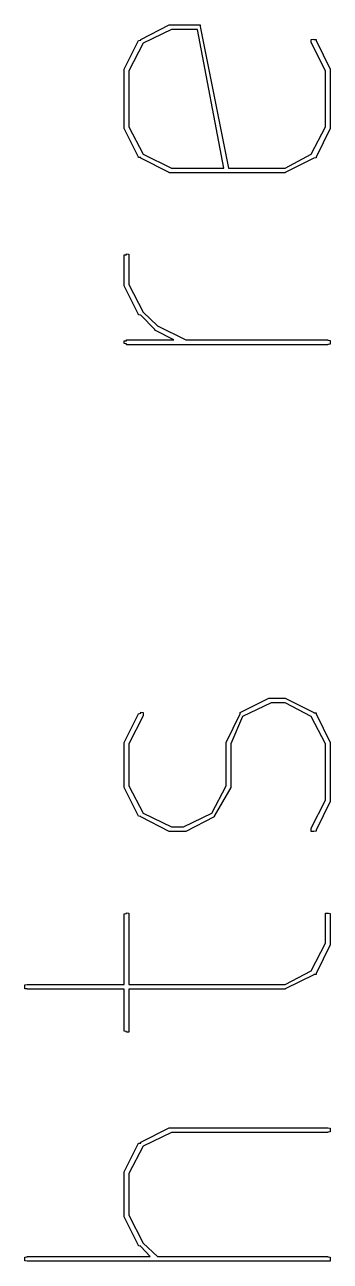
# Model space of a CAD drawing. Extents: x 18 to 369, y 6 to 139.
# Drawn here: x 297.381 to 297.51, y 43.255 to 43.777 of the extents above; entities that cross this region are included whole.
import ezdxf

# ---------------------------------------------------------------- set-up
doc = ezdxf.new("R2010")
doc.units = 0
doc.layers.add('BLACK', color=7, linetype='CONTINUOUS')

msp = doc.modelspace()

# ---------------------------------------------------------------- linework, layer by layer
at = {"layer": 'BLACK', "linetype": 'CONTINUOUS'}
for p, q in [((297.43, 43.7704), (297.442, 43.7765)), ((297.443, 43.7746), (297.431, 43.7688)), ((297.442, 43.7765), (297.442, 43.7766)), ((297.442, 43.7766), (297.442, 43.7766)), ((297.442, 43.7766), (297.442, 43.7766)), ((297.442, 43.7766), (297.442, 43.7766)), ((297.442, 43.7766), (297.442, 43.7766)), ((297.442, 43.7766), (297.455, 43.7766)), ((297.442, 43.7765), (297.442, 43.7765)), ((297.442, 43.7765), (297.442, 43.7765)), ((297.442, 43.7765), (297.442, 43.7765)), ((297.442, 43.7765), (297.442, 43.7765)), ((297.442, 43.7765), (297.442, 43.7765)), ((297.442, 43.7765), (297.442, 43.7765)), ((297.454, 43.7746), (297.443, 43.7746)), ((297.465, 43.7161), (297.454, 43.7746)), ((297.455, 43.7766), (297.455, 43.7766)), ((297.455, 43.7766), (297.455, 43.7766)), ((297.455, 43.7766), (297.455, 43.7765)), ((297.455, 43.7765), (297.455, 43.7765)), ((297.455, 43.7765), (297.455, 43.7765)), ((297.455, 43.7765), (297.455, 43.7765)), ((297.455, 43.7765), (297.455, 43.7765)), ((297.455, 43.7765), (297.455, 43.7765)), ((297.455, 43.7765), (297.455, 43.7765)), ((297.455, 43.7765), (297.455, 43.7764)), ((297.455, 43.7764), (297.455, 43.7763)), ((297.455, 43.7763), (297.455, 43.7763)), ((297.455, 43.7763), (297.455, 43.7762)), ((297.455, 43.7762), (297.455, 43.7761)), ((297.455, 43.7761), (297.455, 43.7761)), ((297.455, 43.7761), (297.455, 43.7761)), ((297.455, 43.7761), (297.455, 43.776)), ((297.455, 43.776), (297.455, 43.776)), ((297.455, 43.776), (297.455, 43.7759)), ((297.455, 43.7759), (297.455, 43.7759)), ((297.455, 43.7759), (297.455, 43.7759)), ((297.455, 43.7759), (297.455, 43.7758)), ((297.455, 43.7758), (297.467, 43.7161)), ((297.423, 43.7579), (297.429, 43.77)), ((297.431, 43.7688), (297.425, 43.7572)), ((297.429, 43.77), (297.43, 43.7701)), ((297.429, 43.77), (297.429, 43.77)), ((297.429, 43.77), (297.429, 43.77)), ((297.429, 43.77), (297.429, 43.77)), ((297.43, 43.7703), (297.43, 43.7704)), ((297.43, 43.7704), (297.43, 43.7704)), ((297.43, 43.7704), (297.43, 43.7704)), ((297.43, 43.7702), (297.43, 43.7703)), ((297.43, 43.7703), (297.43, 43.7703)), ((297.43, 43.7703), (297.43, 43.7703)), ((297.43, 43.7703), (297.43, 43.7703)), ((297.43, 43.7701), (297.43, 43.7702)), ((297.43, 43.7702), (297.43, 43.7702)), ((297.43, 43.7702), (297.43, 43.7702)), ((297.43, 43.7701), (297.43, 43.7701)), ((297.502, 43.7704), (297.503, 43.7705)), ((297.502, 43.7703), (297.502, 43.7704)), ((297.502, 43.7702), (297.502, 43.7703)), ((297.502, 43.77), (297.502, 43.7702)), ((297.502, 43.7698), (297.502, 43.77)), ((297.502, 43.7697), (297.502, 43.7698)), ((297.502, 43.7695), (297.502, 43.7697)), ((297.502, 43.7693), (297.502, 43.7695)), ((297.502, 43.7691), (297.502, 43.7693)), ((297.508, 43.7572), (297.502, 43.7691)), ((297.502, 43.7691), (297.502, 43.7691)), ((297.503, 43.7705), (297.503, 43.7705)), ((297.503, 43.7705), (297.503, 43.7705)), ((297.503, 43.7705), (297.503, 43.7705)), ((297.503, 43.7705), (297.503, 43.7704)), ((297.503, 43.7704), (297.504, 43.7703)), ((297.504, 43.7703), (297.504, 43.7701)), ((297.504, 43.7701), (297.504, 43.77)), ((297.504, 43.77), (297.51, 43.7579)), ((297.423, 43.7578), (297.423, 43.7579)), ((297.423, 43.7577), (297.423, 43.7578)), ((297.423, 43.7578), (297.423, 43.7578)), ((297.423, 43.7578), (297.423, 43.7578)), ((297.423, 43.7576), (297.423, 43.7577)), ((297.423, 43.7577), (297.423, 43.7577)), ((297.423, 43.7575), (297.423, 43.7576)), ((297.423, 43.7576), (297.423, 43.7576)), ((297.423, 43.7574), (297.423, 43.7575)), ((297.423, 43.7575), (297.423, 43.7575)), ((297.423, 43.7332), (297.423, 43.7574)), ((297.51, 43.7579), (297.51, 43.7579)), ((297.51, 43.7579), (297.51, 43.7578)), ((297.51, 43.7578), (297.51, 43.7578)), ((297.51, 43.7578), (297.51, 43.7577)), ((297.51, 43.7577), (297.51, 43.7577)), ((297.51, 43.7577), (297.51, 43.7577)), ((297.51, 43.7577), (297.51, 43.7576)), ((297.51, 43.7576), (297.51, 43.7575)), ((297.51, 43.7575), (297.51, 43.7575)), ((297.51, 43.7575), (297.51, 43.7575)), ((297.51, 43.7575), (297.51, 43.7574)), ((297.51, 43.7574), (297.51, 43.7332)), ((297.425, 43.7572), (297.425, 43.7335)), ((297.508, 43.7335), (297.508, 43.7572)), ((297.423, 43.7331), (297.423, 43.7332)), ((297.423, 43.7332), (297.423, 43.7332)), ((297.423, 43.7332), (297.423, 43.7332)), ((297.423, 43.733), (297.423, 43.7331)), ((297.423, 43.7329), (297.423, 43.733)), ((297.423, 43.733), (297.423, 43.733)), ((297.423, 43.733), (297.423, 43.733)), ((297.423, 43.7328), (297.423, 43.7329)), ((297.423, 43.7329), (297.423, 43.7329)), ((297.429, 43.7207), (297.423, 43.7328)), ((297.423, 43.7328), (297.423, 43.7328)), ((297.423, 43.7328), (297.423, 43.7328)), ((297.425, 43.7335), (297.431, 43.7219)), ((297.502, 43.7219), (297.508, 43.7335)), ((297.51, 43.7328), (297.504, 43.7207)), ((297.51, 43.7332), (297.51, 43.7332)), ((297.51, 43.7332), (297.51, 43.7332)), ((297.51, 43.7332), (297.51, 43.7331)), ((297.51, 43.7331), (297.51, 43.733)), ((297.51, 43.733), (297.51, 43.733)), ((297.51, 43.733), (297.51, 43.733)), ((297.51, 43.733), (297.51, 43.7329)), ((297.51, 43.7329), (297.51, 43.7328)), ((297.51, 43.7328), (297.51, 43.7328)), ((297.51, 43.7328), (297.51, 43.7328)), ((297.429, 43.7206), (297.429, 43.7207)), ((297.429, 43.7207), (297.429, 43.7207)), ((297.429, 43.7207), (297.429, 43.7207)), ((297.431, 43.7219), (297.443, 43.7161)), ((297.491, 43.7161), (297.502, 43.7219)), ((297.504, 43.7207), (297.504, 43.7207)), ((297.504, 43.7207), (297.504, 43.7207)), ((297.504, 43.7207), (297.504, 43.7206)), ((297.43, 43.7205), (297.429, 43.7206)), ((297.43, 43.7204), (297.43, 43.7205)), ((297.43, 43.7205), (297.43, 43.7205)), ((297.43, 43.7205), (297.43, 43.7205)), ((297.43, 43.7205), (297.43, 43.7205)), ((297.43, 43.7203), (297.43, 43.7204)), ((297.43, 43.7204), (297.43, 43.7204)), ((297.43, 43.7204), (297.43, 43.7204)), ((297.43, 43.7202), (297.43, 43.7203)), ((297.43, 43.7203), (297.43, 43.7203)), ((297.43, 43.7203), (297.43, 43.7203)), ((297.43, 43.7203), (297.43, 43.7203)), ((297.442, 43.7142), (297.43, 43.7202)), ((297.443, 43.7161), (297.465, 43.7161)), ((297.467, 43.7161), (297.491, 43.7161)), ((297.503, 43.7202), (297.491, 43.7142)), ((297.504, 43.7204), (297.503, 43.7203)), ((297.503, 43.7203), (297.503, 43.7203)), ((297.503, 43.7203), (297.503, 43.7203)), ((297.503, 43.7203), (297.503, 43.7202)), ((297.504, 43.7206), (297.504, 43.7206)), ((297.504, 43.7206), (297.504, 43.7205)), ((297.504, 43.7205), (297.504, 43.7205)), ((297.504, 43.7205), (297.504, 43.7205)), ((297.504, 43.7205), (297.504, 43.7204)), ((297.504, 43.7204), (297.504, 43.7204)), ((297.504, 43.7204), (297.504, 43.7204)), ((297.504, 43.7204), (297.504, 43.7204)), ((297.442, 43.7141), (297.442, 43.7142)), ((297.442, 43.7142), (297.442, 43.7142)), ((297.442, 43.7142), (297.442, 43.7142)), ((297.442, 43.7142), (297.442, 43.7142)), ((297.467, 43.7141), (297.442, 43.7141)), ((297.442, 43.7141), (297.442, 43.7141)), ((297.442, 43.7141), (297.442, 43.7141)), ((297.442, 43.7141), (297.442, 43.7141)), ((297.442, 43.7141), (297.442, 43.7141)), ((297.442, 43.7141), (297.442, 43.7141)), ((297.442, 43.7141), (297.442, 43.7141)), ((297.491, 43.7141), (297.467, 43.7141)), ((297.467, 43.7141), (297.467, 43.7141)), ((297.467, 43.7141), (297.467, 43.7141)), ((297.491, 43.7142), (297.491, 43.7142)), ((297.491, 43.7142), (297.491, 43.7142)), ((297.491, 43.7142), (297.491, 43.7142)), ((297.491, 43.7142), (297.491, 43.7141)), ((297.491, 43.7141), (297.491, 43.7141)), ((297.491, 43.7141), (297.491, 43.7141)), ((297.491, 43.7141), (297.491, 43.7141)), ((297.491, 43.7141), (297.491, 43.7141)), ((297.491, 43.7141), (297.491, 43.7141)), ((297.491, 43.7141), (297.491, 43.7141)), ((297.491, 43.7141), (297.491, 43.7141)), ((297.423, 43.6794), (297.424, 43.6795)), ((297.423, 43.6792), (297.423, 43.6794)), ((297.423, 43.679), (297.423, 43.6792)), ((297.423, 43.6788), (297.423, 43.679)), ((297.424, 43.6798), (297.425, 43.6797)), ((297.424, 43.6797), (297.424, 43.6798)), ((297.424, 43.6798), (297.424, 43.6798)), ((297.424, 43.6798), (297.424, 43.6798)), ((297.424, 43.6796), (297.424, 43.6797)), ((297.424, 43.6795), (297.424, 43.6796)), ((297.425, 43.6797), (297.425, 43.6796)), ((297.425, 43.6796), (297.425, 43.6795)), ((297.425, 43.6795), (297.425, 43.6794)), ((297.425, 43.6794), (297.425, 43.6792)), ((297.425, 43.6792), (297.425, 43.679)), ((297.425, 43.679), (297.425, 43.6788)), ((297.423, 43.6667), (297.423, 43.6788)), ((297.425, 43.6788), (297.425, 43.6669)), ((297.423, 43.6666), (297.423, 43.6667)), ((297.423, 43.6667), (297.423, 43.6667)), ((297.423, 43.6667), (297.423, 43.6667)), ((297.423, 43.6665), (297.423, 43.6666)), ((297.423, 43.6664), (297.423, 43.6665)), ((297.423, 43.6665), (297.423, 43.6665)), ((297.423, 43.6665), (297.423, 43.6665)), ((297.423, 43.6663), (297.423, 43.6664)), ((297.429, 43.6542), (297.423, 43.6663)), ((297.423, 43.6663), (297.423, 43.6663)), ((297.423, 43.6663), (297.423, 43.6663)), ((297.423, 43.6663), (297.423, 43.6663)), ((297.425, 43.6669), (297.431, 43.6552)), ((297.429, 43.6541), (297.429, 43.6542)), ((297.43, 43.654), (297.429, 43.6541)), ((297.429, 43.6541), (297.429, 43.6541)), ((297.43, 43.6539), (297.43, 43.654)), ((297.43, 43.654), (297.43, 43.654)), ((297.43, 43.654), (297.43, 43.654)), ((297.436, 43.6479), (297.43, 43.6539)), ((297.43, 43.6539), (297.43, 43.6539)), ((297.431, 43.6552), (297.437, 43.6494)), ((297.436, 43.6478), (297.436, 43.6479)), ((297.436, 43.6477), (297.436, 43.6478)), ((297.436, 43.6478), (297.436, 43.6478)), ((297.436, 43.6478), (297.436, 43.6478)), ((297.444, 43.6435), (297.436, 43.6477)), ((297.436, 43.6477), (297.436, 43.6477)), ((297.436, 43.6477), (297.436, 43.6477)), ((297.436, 43.6477), (297.436, 43.6477)), ((297.437, 43.6494), (297.449, 43.6435)), ((297.423, 43.6431), (297.424, 43.6432)), ((297.423, 43.6429), (297.423, 43.6431)), ((297.423, 43.6427), (297.423, 43.6429)), ((297.423, 43.6425), (297.423, 43.6427)), ((297.423, 43.6423), (297.423, 43.6425)), ((297.424, 43.6434), (297.424, 43.6435)), ((297.424, 43.6435), (297.424, 43.6435)), ((297.424, 43.6435), (297.444, 43.6435)), ((297.424, 43.6432), (297.424, 43.6434)), ((297.424, 43.6434), (297.424, 43.6434)), ((297.449, 43.6435), (297.509, 43.6435)), ((297.509, 43.6435), (297.509, 43.6435)), ((297.509, 43.6435), (297.509, 43.6434)), ((297.509, 43.6434), (297.51, 43.6433)), ((297.51, 43.6433), (297.51, 43.6432)), ((297.51, 43.6432), (297.51, 43.6431)), ((297.51, 43.6431), (297.51, 43.6429)), ((297.51, 43.6429), (297.51, 43.6427)), ((297.51, 43.6427), (297.51, 43.6425)), ((297.51, 43.6425), (297.51, 43.6423)), ((297.423, 43.6421), (297.423, 43.6423)), ((297.423, 43.642), (297.423, 43.6421)), ((297.424, 43.6418), (297.423, 43.642)), ((297.424, 43.6417), (297.424, 43.6418)), ((297.424, 43.6416), (297.424, 43.6417)), ((297.424, 43.6415), (297.424, 43.6416)), ((297.509, 43.6415), (297.424, 43.6415)), ((297.424, 43.6415), (297.424, 43.6415)), ((297.51, 43.6417), (297.509, 43.6416)), ((297.509, 43.6416), (297.509, 43.6415)), ((297.509, 43.6415), (297.509, 43.6415)), ((297.51, 43.6423), (297.51, 43.6421)), ((297.51, 43.6421), (297.51, 43.642)), ((297.51, 43.642), (297.51, 43.6418)), ((297.51, 43.6418), (297.51, 43.6417)), ((297.472, 43.4862), (297.484, 43.4922)), ((297.484, 43.4922), (297.484, 43.4923)), ((297.484, 43.4923), (297.484, 43.4923)), ((297.484, 43.4923), (297.485, 43.4923)), ((297.484, 43.4922), (297.484, 43.4922)), ((297.484, 43.4922), (297.484, 43.4922)), ((297.485, 43.4923), (297.485, 43.4923)), ((297.485, 43.4923), (297.485, 43.4923)), ((297.485, 43.4923), (297.485, 43.4923)), ((297.485, 43.4923), (297.485, 43.4923)), ((297.485, 43.4923), (297.485, 43.4923)), ((297.485, 43.4923), (297.485, 43.4923)), ((297.485, 43.4923), (297.491, 43.4923)), ((297.491, 43.4923), (297.491, 43.4923)), ((297.491, 43.4923), (297.491, 43.4923)), ((297.491, 43.4923), (297.491, 43.4923)), ((297.491, 43.4923), (297.491, 43.4923)), ((297.491, 43.4923), (297.491, 43.4923)), ((297.491, 43.4923), (297.491, 43.4923)), ((297.491, 43.4923), (297.491, 43.4923)), ((297.491, 43.4923), (297.491, 43.4922)), ((297.491, 43.4923), (297.491, 43.4923)), ((297.491, 43.4922), (297.491, 43.4922)), ((297.491, 43.4922), (297.503, 43.4862)), ((297.429, 43.4857), (297.43, 43.4859)), ((297.43, 43.4862), (297.43, 43.4863)), ((297.43, 43.4863), (297.43, 43.4863)), ((297.43, 43.4863), (297.431, 43.4862)), ((297.43, 43.486), (297.43, 43.4862)), ((297.43, 43.4862), (297.43, 43.4862)), ((297.43, 43.4859), (297.43, 43.486)), ((297.431, 43.4862), (297.431, 43.4862)), ((297.431, 43.4862), (297.431, 43.4861)), ((297.431, 43.4861), (297.431, 43.4859)), ((297.431, 43.4859), (297.431, 43.4858)), ((297.431, 43.4858), (297.431, 43.4856)), ((297.472, 43.4861), (297.472, 43.4862)), ((297.472, 43.4862), (297.472, 43.4862)), ((297.472, 43.4862), (297.472, 43.4862)), ((297.472, 43.486), (297.472, 43.4861)), ((297.472, 43.4861), (297.472, 43.4861)), ((297.472, 43.4861), (297.472, 43.4861)), ((297.472, 43.4859), (297.472, 43.486)), ((297.472, 43.486), (297.472, 43.486)), ((297.472, 43.4858), (297.472, 43.4859)), ((297.472, 43.4859), (297.472, 43.4859)), ((297.472, 43.4859), (297.472, 43.4859)), ((297.472, 43.4857), (297.472, 43.4858)), ((297.472, 43.4858), (297.472, 43.4858)), ((297.472, 43.4858), (297.472, 43.4858)), ((297.485, 43.4903), (297.473, 43.4845)), ((297.491, 43.4903), (297.485, 43.4903)), ((297.502, 43.4845), (297.491, 43.4903)), ((297.503, 43.4862), (297.503, 43.4862)), ((297.503, 43.4862), (297.503, 43.4862)), ((297.503, 43.4862), (297.503, 43.4862)), ((297.503, 43.4862), (297.503, 43.4861)), ((297.503, 43.4861), (297.504, 43.4861)), ((297.504, 43.4861), (297.504, 43.486)), ((297.504, 43.486), (297.504, 43.486)), ((297.504, 43.486), (297.504, 43.486)), ((297.504, 43.486), (297.504, 43.4859)), ((297.504, 43.4859), (297.504, 43.4859)), ((297.504, 43.4859), (297.504, 43.4859)), ((297.504, 43.4859), (297.504, 43.4858)), ((297.504, 43.4858), (297.504, 43.4858)), ((297.504, 43.4858), (297.504, 43.4857)), ((297.423, 43.4736), (297.429, 43.4857)), ((297.431, 43.4848), (297.425, 43.473)), ((297.429, 43.4857), (297.429, 43.4857)), ((297.431, 43.4856), (297.431, 43.4854)), ((297.431, 43.4854), (297.431, 43.4852)), ((297.431, 43.4852), (297.431, 43.485)), ((297.431, 43.485), (297.431, 43.4848)), ((297.466, 43.4736), (297.472, 43.4857)), ((297.473, 43.4845), (297.468, 43.473)), ((297.472, 43.4857), (297.472, 43.4857)), ((297.508, 43.473), (297.502, 43.4845)), ((297.504, 43.4857), (297.504, 43.4857)), ((297.504, 43.4857), (297.51, 43.4736)), ((297.423, 43.4735), (297.423, 43.4736)), ((297.423, 43.4736), (297.423, 43.4736)), ((297.423, 43.4736), (297.423, 43.4736)), ((297.423, 43.4734), (297.423, 43.4735)), ((297.423, 43.4735), (297.423, 43.4735)), ((297.423, 43.4733), (297.423, 43.4734)), ((297.423, 43.4734), (297.423, 43.4734)), ((297.423, 43.4732), (297.423, 43.4733)), ((297.423, 43.4733), (297.423, 43.4733)), ((297.423, 43.455), (297.423, 43.4732)), ((297.423, 43.4732), (297.423, 43.4732)), ((297.425, 43.473), (297.425, 43.4553)), ((297.466, 43.4735), (297.466, 43.4736)), ((297.466, 43.4736), (297.466, 43.4736)), ((297.466, 43.4736), (297.466, 43.4736)), ((297.466, 43.4734), (297.466, 43.4735)), ((297.466, 43.4735), (297.466, 43.4735)), ((297.466, 43.4733), (297.466, 43.4734)), ((297.466, 43.4734), (297.466, 43.4734)), ((297.466, 43.4732), (297.466, 43.4733)), ((297.466, 43.4733), (297.466, 43.4733)), ((297.466, 43.4553), (297.466, 43.4732)), ((297.466, 43.4732), (297.466, 43.4732)), ((297.468, 43.473), (297.468, 43.455)), ((297.508, 43.4492), (297.508, 43.473)), ((297.51, 43.4736), (297.51, 43.4736)), ((297.51, 43.4736), (297.51, 43.4736)), ((297.51, 43.4736), (297.51, 43.4736)), ((297.51, 43.4736), (297.51, 43.4735)), ((297.51, 43.4735), (297.51, 43.4734)), ((297.51, 43.4734), (297.51, 43.4734)), ((297.51, 43.4734), (297.51, 43.4734)), ((297.51, 43.4734), (297.51, 43.4733)), ((297.51, 43.4733), (297.51, 43.4732)), ((297.51, 43.4732), (297.51, 43.4732)), ((297.51, 43.4732), (297.51, 43.4732)), ((297.51, 43.4732), (297.51, 43.449)), ((297.423, 43.4549), (297.423, 43.455)), ((297.423, 43.455), (297.423, 43.455)), ((297.423, 43.455), (297.423, 43.455)), ((297.423, 43.4548), (297.423, 43.4549)), ((297.423, 43.4549), (297.423, 43.4549)), ((297.423, 43.4547), (297.423, 43.4548)), ((297.423, 43.4548), (297.423, 43.4548)), ((297.423, 43.4546), (297.423, 43.4547)), ((297.423, 43.4547), (297.423, 43.4547)), ((297.429, 43.4425), (297.423, 43.4546)), ((297.423, 43.4546), (297.423, 43.4546)), ((297.423, 43.4546), (297.423, 43.4546)), ((297.425, 43.4553), (297.431, 43.4437)), ((297.46, 43.4437), (297.466, 43.4553)), ((297.468, 43.4546), (297.461, 43.4425)), ((297.468, 43.455), (297.468, 43.455)), ((297.468, 43.455), (297.468, 43.455)), ((297.468, 43.455), (297.468, 43.4549)), ((297.468, 43.4549), (297.468, 43.4548)), ((297.468, 43.4548), (297.468, 43.4548)), ((297.468, 43.4548), (297.468, 43.4548)), ((297.468, 43.4548), (297.468, 43.4547)), ((297.468, 43.4547), (297.468, 43.4547)), ((297.468, 43.4547), (297.468, 43.4546)), ((297.468, 43.4546), (297.468, 43.4546)), ((297.502, 43.4374), (297.508, 43.4492)), ((297.51, 43.4486), (297.504, 43.4365)), ((297.51, 43.449), (297.51, 43.449)), ((297.51, 43.449), (297.51, 43.4489)), ((297.51, 43.4489), (297.51, 43.4489)), ((297.51, 43.4489), (297.51, 43.4488)), ((297.51, 43.4488), (297.51, 43.4488)), ((297.51, 43.4488), (297.51, 43.4487)), ((297.51, 43.4487), (297.51, 43.4487)), ((297.51, 43.4487), (297.51, 43.4486)), ((297.51, 43.4486), (297.51, 43.4486)), ((297.51, 43.4486), (297.51, 43.4486)), ((297.429, 43.4424), (297.429, 43.4425)), ((297.429, 43.4425), (297.429, 43.4425)), ((297.429, 43.4425), (297.429, 43.4425)), ((297.43, 43.4423), (297.429, 43.4424)), ((297.43, 43.4422), (297.43, 43.4423)), ((297.43, 43.4423), (297.43, 43.4423)), ((297.43, 43.4423), (297.43, 43.4423)), ((297.43, 43.4423), (297.43, 43.4423)), ((297.43, 43.4421), (297.43, 43.4422)), ((297.43, 43.4422), (297.43, 43.4422)), ((297.43, 43.4422), (297.43, 43.4422)), ((297.442, 43.436), (297.43, 43.4421)), ((297.43, 43.4421), (297.43, 43.4421)), ((297.43, 43.4421), (297.43, 43.4421)), ((297.43, 43.4421), (297.43, 43.4421)), ((297.43, 43.4421), (297.43, 43.4421)), ((297.431, 43.4437), (297.443, 43.4379)), ((297.448, 43.4379), (297.46, 43.4437)), ((297.461, 43.4421), (297.449, 43.436)), ((297.461, 43.4425), (297.461, 43.4425)), ((297.461, 43.4425), (297.461, 43.4425)), ((297.461, 43.4425), (297.461, 43.4425)), ((297.461, 43.4425), (297.461, 43.4424)), ((297.461, 43.4424), (297.461, 43.4423)), ((297.461, 43.4423), (297.461, 43.4423)), ((297.461, 43.4423), (297.461, 43.4423)), ((297.461, 43.4423), (297.461, 43.4422)), ((297.461, 43.4422), (297.461, 43.4422)), ((297.461, 43.4422), (297.461, 43.4422)), ((297.461, 43.4422), (297.461, 43.4422)), ((297.461, 43.4422), (297.461, 43.4421)), ((297.461, 43.4421), (297.461, 43.4421)), ((297.461, 43.4421), (297.461, 43.4421)), ((297.461, 43.4421), (297.461, 43.4421)), ((297.442, 43.4359), (297.442, 43.436)), ((297.442, 43.436), (297.442, 43.436)), ((297.442, 43.436), (297.442, 43.436)), ((297.442, 43.436), (297.442, 43.436)), ((297.448, 43.4359), (297.442, 43.4359)), ((297.442, 43.4359), (297.442, 43.4359)), ((297.442, 43.4359), (297.442, 43.4359)), ((297.442, 43.4359), (297.442, 43.4359)), ((297.442, 43.4359), (297.442, 43.4359)), ((297.442, 43.4359), (297.442, 43.4359)), ((297.442, 43.4359), (297.442, 43.4359)), ((297.443, 43.4379), (297.448, 43.4379)), ((297.449, 43.4359), (297.448, 43.4359)), ((297.449, 43.436), (297.449, 43.436)), ((297.449, 43.436), (297.449, 43.436)), ((297.449, 43.436), (297.449, 43.436)), ((297.449, 43.436), (297.449, 43.436)), ((297.449, 43.436), (297.449, 43.4359)), ((297.449, 43.4359), (297.449, 43.4359)), ((297.449, 43.4359), (297.449, 43.4359)), ((297.449, 43.4359), (297.449, 43.4359)), ((297.449, 43.4359), (297.449, 43.4359)), ((297.449, 43.4359), (297.449, 43.4359)), ((297.502, 43.4372), (297.502, 43.4374)), ((297.502, 43.437), (297.502, 43.4372)), ((297.502, 43.4368), (297.502, 43.437)), ((297.502, 43.4366), (297.502, 43.4368)), ((297.502, 43.4364), (297.502, 43.4366)), ((297.502, 43.4363), (297.502, 43.4364)), ((297.502, 43.4361), (297.502, 43.4363)), ((297.502, 43.436), (297.502, 43.4361)), ((297.503, 43.4359), (297.502, 43.436)), ((297.504, 43.4361), (297.503, 43.436)), ((297.503, 43.436), (297.503, 43.436)), ((297.503, 43.436), (297.503, 43.4359)), ((297.503, 43.4359), (297.503, 43.4359)), ((297.503, 43.4359), (297.503, 43.4359)), ((297.504, 43.4365), (297.504, 43.4364)), ((297.504, 43.4364), (297.504, 43.4363)), ((297.504, 43.4363), (297.504, 43.4361)), ((297.423, 43.4012), (297.424, 43.4013)), ((297.423, 43.401), (297.423, 43.4012)), ((297.423, 43.4008), (297.423, 43.401)), ((297.423, 43.4006), (297.423, 43.4008)), ((297.423, 43.3714), (297.423, 43.4006)), ((297.424, 43.4015), (297.424, 43.4016)), ((297.424, 43.4016), (297.424, 43.4016)), ((297.424, 43.4016), (297.424, 43.4016)), ((297.424, 43.4016), (297.425, 43.4015)), ((297.424, 43.4013), (297.424, 43.4015)), ((297.424, 43.4015), (297.424, 43.4015)), ((297.425, 43.4015), (297.425, 43.4014)), ((297.425, 43.4014), (297.425, 43.4013)), ((297.425, 43.4013), (297.425, 43.4012)), ((297.425, 43.4012), (297.425, 43.401)), ((297.425, 43.401), (297.425, 43.4008)), ((297.425, 43.4008), (297.425, 43.4006)), ((297.425, 43.4006), (297.425, 43.3714)), ((297.508, 43.4013), (297.508, 43.4015)), ((297.508, 43.4015), (297.509, 43.4015)), ((297.508, 43.4012), (297.508, 43.4013)), ((297.508, 43.401), (297.508, 43.4012)), ((297.508, 43.4008), (297.508, 43.401)), ((297.508, 43.4006), (297.508, 43.4008)), ((297.508, 43.3888), (297.508, 43.4006)), ((297.509, 43.4016), (297.509, 43.4015)), ((297.509, 43.4015), (297.509, 43.4016)), ((297.509, 43.4016), (297.509, 43.4016)), ((297.509, 43.4016), (297.509, 43.4016)), ((297.509, 43.4015), (297.51, 43.4014)), ((297.51, 43.4014), (297.51, 43.4013)), ((297.51, 43.4013), (297.51, 43.4012)), ((297.51, 43.4012), (297.51, 43.401)), ((297.51, 43.401), (297.51, 43.4008)), ((297.51, 43.4008), (297.51, 43.4006)), ((297.51, 43.4006), (297.51, 43.3885)), ((297.502, 43.3772), (297.508, 43.3888)), ((297.51, 43.3881), (297.504, 43.376)), ((297.51, 43.3885), (297.51, 43.3885)), ((297.51, 43.3885), (297.51, 43.3885)), ((297.51, 43.3885), (297.51, 43.3884)), ((297.51, 43.3884), (297.51, 43.3883)), ((297.51, 43.3883), (297.51, 43.3883)), ((297.51, 43.3883), (297.51, 43.3883)), ((297.51, 43.3883), (297.51, 43.3882)), ((297.51, 43.3882), (297.51, 43.3881)), ((297.51, 43.3881), (297.51, 43.3881)), ((297.51, 43.3881), (297.51, 43.3881)), ((297.491, 43.3714), (297.502, 43.3772)), ((297.381, 43.3712), (297.382, 43.3713)), ((297.381, 43.3711), (297.381, 43.3712)), ((297.381, 43.3709), (297.381, 43.3711)), ((297.381, 43.3708), (297.381, 43.3709)), ((297.382, 43.3713), (297.382, 43.3714)), ((297.382, 43.3714), (297.382, 43.3714)), ((297.382, 43.3714), (297.423, 43.3714)), ((297.425, 43.3714), (297.491, 43.3714)), ((297.503, 43.3755), (297.491, 43.3695)), ((297.504, 43.3756), (297.503, 43.3756)), ((297.503, 43.3756), (297.503, 43.3756)), ((297.503, 43.3756), (297.503, 43.3755)), ((297.503, 43.3755), (297.503, 43.3755)), ((297.504, 43.376), (297.504, 43.376)), ((297.504, 43.376), (297.504, 43.3759)), ((297.504, 43.3759), (297.504, 43.3759)), ((297.504, 43.3759), (297.504, 43.3759)), ((297.504, 43.3759), (297.504, 43.3758)), ((297.504, 43.3758), (297.504, 43.3758)), ((297.504, 43.3758), (297.504, 43.3758)), ((297.504, 43.3758), (297.504, 43.3757)), ((297.504, 43.3757), (297.504, 43.3757)), ((297.504, 43.3757), (297.504, 43.3757)), ((297.504, 43.3757), (297.504, 43.3756)), ((297.381, 43.3706), (297.381, 43.3708)), ((297.381, 43.3704), (297.381, 43.3706)), ((297.381, 43.3702), (297.381, 43.3704)), ((297.381, 43.37), (297.381, 43.3702)), ((297.381, 43.3698), (297.381, 43.37)), ((297.381, 43.3697), (297.381, 43.3698)), ((297.381, 43.3696), (297.381, 43.3697)), ((297.382, 43.3695), (297.381, 43.3696)), ((297.382, 43.3694), (297.382, 43.3695)), ((297.423, 43.3694), (297.382, 43.3694)), ((297.382, 43.3694), (297.382, 43.3694)), ((297.423, 43.3522), (297.423, 43.3694)), ((297.491, 43.3694), (297.425, 43.3694)), ((297.425, 43.3694), (297.425, 43.3522)), ((297.491, 43.3695), (297.491, 43.3695)), ((297.491, 43.3695), (297.491, 43.3695)), ((297.491, 43.3695), (297.491, 43.3695)), ((297.491, 43.3695), (297.491, 43.3694)), ((297.491, 43.3694), (297.491, 43.3694)), ((297.491, 43.3694), (297.491, 43.3694)), ((297.491, 43.3694), (297.491, 43.3694)), ((297.491, 43.3694), (297.491, 43.3694)), ((297.491, 43.3694), (297.491, 43.3694)), ((297.491, 43.3694), (297.491, 43.3694)), ((297.491, 43.3694), (297.491, 43.3694)), ((297.423, 43.352), (297.423, 43.3522)), ((297.423, 43.3519), (297.423, 43.352)), ((297.423, 43.3517), (297.423, 43.3519)), ((297.424, 43.3515), (297.423, 43.3517)), ((297.424, 43.3514), (297.424, 43.3515)), ((297.424, 43.3513), (297.424, 43.3514)), ((297.425, 43.3513), (297.424, 43.3513)), ((297.424, 43.3513), (297.424, 43.3512)), ((297.424, 43.3512), (297.424, 43.3513)), ((297.424, 43.3513), (297.424, 43.3513)), ((297.425, 43.3522), (297.425, 43.352)), ((297.425, 43.352), (297.425, 43.3518)), ((297.425, 43.3518), (297.425, 43.3517)), ((297.425, 43.3517), (297.425, 43.3515)), ((297.425, 43.3515), (297.425, 43.3514)), ((297.425, 43.3514), (297.425, 43.3513)), ((297.43, 43.3048), (297.442, 43.3108)), ((297.443, 43.3089), (297.431, 43.3031)), ((297.442, 43.3108), (297.442, 43.3109)), ((297.442, 43.3109), (297.442, 43.3109)), ((297.442, 43.3109), (297.442, 43.3109)), ((297.442, 43.3109), (297.442, 43.3109)), ((297.442, 43.3109), (297.442, 43.3109)), ((297.442, 43.3109), (297.442, 43.3109)), ((297.442, 43.3109), (297.442, 43.3109)), ((297.442, 43.3109), (297.509, 43.3109)), ((297.442, 43.3108), (297.442, 43.3108)), ((297.442, 43.3108), (297.442, 43.3108)), ((297.442, 43.3108), (297.442, 43.3108)), ((297.442, 43.3108), (297.442, 43.3108)), ((297.509, 43.3089), (297.443, 43.3089)), ((297.509, 43.3109), (297.509, 43.3109)), ((297.509, 43.3109), (297.509, 43.3108)), ((297.509, 43.3108), (297.51, 43.3107)), ((297.51, 43.3091), (297.509, 43.309)), ((297.509, 43.309), (297.509, 43.3089)), ((297.509, 43.3089), (297.509, 43.3089)), ((297.51, 43.3107), (297.51, 43.3106)), ((297.51, 43.3106), (297.51, 43.3105)), ((297.51, 43.3105), (297.51, 43.3103)), ((297.51, 43.3103), (297.51, 43.3101)), ((297.51, 43.3101), (297.51, 43.3099)), ((297.51, 43.3099), (297.51, 43.3097)), ((297.51, 43.3097), (297.51, 43.3095)), ((297.51, 43.3095), (297.51, 43.3093)), ((297.51, 43.3093), (297.51, 43.3092)), ((297.51, 43.3092), (297.51, 43.3091)), ((297.423, 43.2922), (297.429, 43.3043)), ((297.431, 43.3031), (297.425, 43.2915)), ((297.429, 43.3043), (297.429, 43.3044)), ((297.429, 43.3044), (297.43, 43.3044)), ((297.429, 43.3043), (297.429, 43.3043)), ((297.429, 43.3043), (297.429, 43.3043)), ((297.43, 43.3047), (297.43, 43.3048)), ((297.43, 43.3046), (297.43, 43.3047)), ((297.43, 43.3047), (297.43, 43.3047)), ((297.43, 43.3047), (297.43, 43.3047)), ((297.43, 43.3045), (297.43, 43.3046)), ((297.43, 43.3046), (297.43, 43.3046)), ((297.43, 43.3046), (297.43, 43.3046)), ((297.43, 43.3046), (297.43, 43.3046)), ((297.43, 43.3044), (297.43, 43.3045)), ((297.43, 43.3045), (297.43, 43.3045)), ((297.43, 43.3045), (297.43, 43.3045)), ((297.423, 43.2921), (297.423, 43.2922)), ((297.423, 43.2922), (297.423, 43.2922)), ((297.423, 43.2922), (297.423, 43.2922)), ((297.423, 43.292), (297.423, 43.2921)), ((297.423, 43.2919), (297.423, 43.292)), ((297.423, 43.292), (297.423, 43.292)), ((297.423, 43.292), (297.423, 43.292)), ((297.423, 43.2918), (297.423, 43.2919)), ((297.423, 43.2736), (297.423, 43.2918)), ((297.423, 43.2918), (297.423, 43.2918)), ((297.423, 43.2918), (297.423, 43.2918)), ((297.425, 43.2915), (297.425, 43.2739)), ((297.423, 43.2735), (297.423, 43.2736)), ((297.423, 43.2736), (297.423, 43.2736)), ((297.423, 43.2736), (297.423, 43.2736)), ((297.423, 43.2734), (297.423, 43.2735)), ((297.423, 43.2733), (297.423, 43.2734)), ((297.423, 43.2734), (297.423, 43.2734)), ((297.423, 43.2734), (297.423, 43.2734)), ((297.423, 43.2732), (297.423, 43.2733)), ((297.429, 43.2611), (297.423, 43.2732)), ((297.423, 43.2732), (297.423, 43.2732)), ((297.423, 43.2732), (297.423, 43.2732)), ((297.423, 43.2732), (297.423, 43.2732)), ((297.425, 43.2739), (297.431, 43.2621)), ((297.431, 43.2621), (297.437, 43.2565)), ((297.381, 43.2563), (297.382, 43.2564)), ((297.381, 43.2562), (297.381, 43.2563)), ((297.381, 43.256), (297.381, 43.2562)), ((297.381, 43.2559), (297.381, 43.256)), ((297.382, 43.2564), (297.382, 43.2565)), ((297.382, 43.2565), (297.382, 43.2565)), ((297.382, 43.2565), (297.434, 43.2565)), ((297.429, 43.261), (297.429, 43.2611)), ((297.43, 43.2609), (297.429, 43.261)), ((297.429, 43.261), (297.429, 43.261)), ((297.43, 43.2608), (297.43, 43.2609)), ((297.43, 43.2609), (297.43, 43.2609)), ((297.43, 43.2609), (297.43, 43.2609)), ((297.434, 43.2565), (297.43, 43.2608)), ((297.43, 43.2608), (297.43, 43.2608)), ((297.437, 43.2565), (297.509, 43.2565)), ((297.509, 43.2565), (297.509, 43.2565)), ((297.509, 43.2565), (297.509, 43.2564)), ((297.509, 43.2564), (297.51, 43.2563)), ((297.51, 43.2563), (297.51, 43.2562)), ((297.51, 43.2562), (297.51, 43.256)), ((297.51, 43.256), (297.51, 43.2559)), ((297.381, 43.2557), (297.381, 43.2559)), ((297.381, 43.2555), (297.381, 43.2557)), ((297.381, 43.2553), (297.381, 43.2555)), ((297.381, 43.2551), (297.381, 43.2553)), ((297.381, 43.2549), (297.381, 43.2551)), ((297.381, 43.2548), (297.381, 43.2549)), ((297.381, 43.2547), (297.381, 43.2548)), ((297.382, 43.2546), (297.381, 43.2547)), ((297.382, 43.2545), (297.382, 43.2546)), ((297.509, 43.2545), (297.382, 43.2545)), ((297.382, 43.2545), (297.382, 43.2545)), ((297.51, 43.2546), (297.509, 43.2546)), ((297.509, 43.2546), (297.509, 43.2545)), ((297.509, 43.2545), (297.509, 43.2545)), ((297.51, 43.2559), (297.51, 43.2557)), ((297.51, 43.2557), (297.51, 43.2555)), ((297.51, 43.2555), (297.51, 43.2553)), ((297.51, 43.2553), (297.51, 43.2551)), ((297.51, 43.2551), (297.51, 43.2549)), ((297.51, 43.2549), (297.51, 43.2548)), ((297.51, 43.2548), (297.51, 43.2546))]:
    msp.add_line(p, q, dxfattribs=at)

doc.saveas('drawing.dxf')
